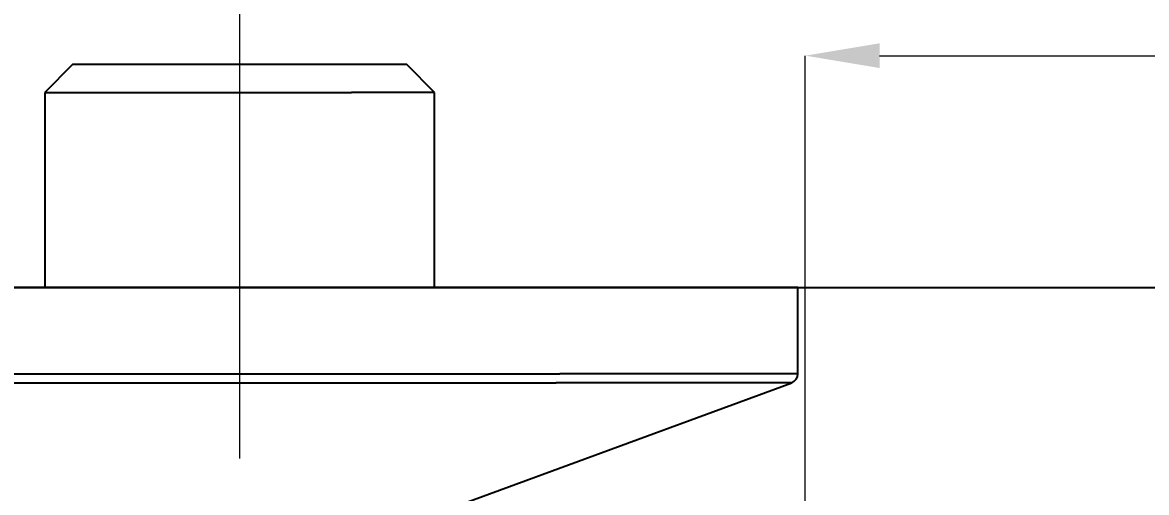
# Model space of a CAD drawing. Extents: x 900 to 2324, y -1513 to 827.
# Drawn here: x 1357.9 to 1418.3, y 717.8 to 743 of the extents above; entities that cross this region are included whole.
import ezdxf

# ---------------------------------------------------------------- set-up
doc = ezdxf.new("R2010")
doc.units = 0
doc.header["$LTSCALE"] = 4
doc.header["$MEASUREMENT"] = 0
doc.header["$PDMODE"] = 3
doc.header["$PDSIZE"] = -10
doc.linetypes.add('CENTER2', pattern=[28.575, 19.05, -3.175, 3.175, -3.175])
doc.layers.get('0').update_dxf_attribs({"linetype": 'CONTINUOUS'})
doc.layers.get('DEFPOINTS').update_dxf_attribs({"linetype": 'CONTINUOUS'})
doc.layers.add('1', color=7, linetype='CONTINUOUS')
doc.layers.add('Cneter', color=1, linetype='CENTER2', lineweight=13)
doc.styles.add('Daelim Dimension', font='')
doc.styles.get('Daelim Dimension').set_extended_font_data('나눔고딕')
doc.dimstyles.new('DEFAULT', dxfattribs={"dimscale": 2, "dimtxt": 2, "dimasz": 2, "dimexe": 0, "dimexo": 2, "dimgap": 1, "dimtad": 1, "dimdec": 1, "dimzin": 9, "dimdsep": 46, "dimtxsty": 'Daelim Dimension', "dimcen": 0.5, "dimclrd": 252, "dimclre": 252, "dimclrt": 3, "dimadec": 1, "dimazin": 0, "dimtfac": 1, "dimtdec": 1, "dimtix": 1, "dimtmove": 0, "dimatfit": 3, "dimfxl": 1, "dimtolj": 1, "dimtzin": 1, "dimlwd": 9, "dimlwe": 9, "dimarcsym": 0})

# ---------------------------------------------------------------- blocks, each defined once
blk = doc.blocks.new('*D3')
at = {"color": 5, "lineweight": 9, "ltscale": 0.5, "transparency": 16777216}
for p, q in [((1399.934, 698.289), (1399.934, 741.258)), ((1403.934, 741.258), (1505.934, 741.258)), ((1509.934, 698.289), (1509.934, 741.258))]:
    blk.add_line(p, q, dxfattribs=at)
at = {"color": 5, "ltscale": 0.5, "transparency": 16777216}
for points in [[(1403.934, 741.925), (1403.934, 740.592), (1399.934, 741.258)], [(1505.934, 741.925), (1505.934, 740.592), (1509.934, 741.258)]]:
    blk.add_solid(points, dxfattribs=at)
at = {"layer": 'DEFPOINTS', "color": 0, "ltscale": 0.5, "transparency": 16777216}
for p in [(1509.934, 741.258), (1399.934, 694.289), (1509.934, 694.289)]:
    blk.add_point(p, dxfattribs=at)
at = {"color": 7, "ltscale": 0.5, "transparency": 16777216, "insert": (1454.934, 748.666), "char_height": 10, "attachment_point": 5, "style": 'Daelim Dimension'}
blk.add_mtext('\\A1;110', dxfattribs=at)

msp = doc.modelspace()

# ---------------------------------------------------------------- linework, layer by layer
at = {"ltscale": 0.5}
for p, q in [((1378.513, 740.785), (1360.558, 740.785)), ((1304.649, 728.785), (2013.554, 728.785))]:
    msp.add_line(p, q, dxfattribs=at)
at = {"layer": '1', "color": 7, "linetype": 'Continuous', "lineweight": -3}
for p, q in [((1360.558, 740.785), (1359.058, 739.285)), ((1380.013, 739.285), (1378.513, 740.785)), ((1359.058, 739.285), (1375.545, 739.285)), ((1359.058, 739.285), (1359.058, 728.784)), ((1380.013, 739.285), (1375.545, 739.285)), ((1380.013, 728.784), (1380.013, 739.285)), ((1386.743, 728.785), (1339.535, 728.785)), ((1399.535, 728.785), (1386.743, 728.785)), ((1399.535, 724.133), (1399.535, 728.785)), ((1339.535, 724.133), (1386.743, 724.133)), ((1399.535, 724.133), (1386.743, 724.133)), ((1339.863, 723.664), (1386.555, 723.664)), ((1381.208, 717.032), (1399.208, 723.664)), ((1399.208, 723.664), (1386.555, 723.664))]:
    msp.add_line(p, q, dxfattribs=at)
msp.add_arc((1399.035, 724.133), 0.5, 290.22486, 0, dxfattribs=at)
at = {"layer": 'Cneter', "lineweight": 5, "ltscale": 0.5}
msp.add_line((1369.535, 757.687), (1369.535, 677.545), dxfattribs=at)

# ---------------------------------------------------------------- dimensions: what is measured, and where the dimension line sits
at = {"color": 5, "ltscale": 0.5}
dim = msp.add_linear_dim(base=(1509.934, 741.258), p1=(1399.934, 694.289), p2=(1509.934, 694.289), dimstyle='DEFAULT', override={"dimtxt": 5, "dimclrd": 5, "dimclre": 5, "dimclrt": 7}, dxfattribs=at)
dim.commit()
dim.dimension.update_dxf_attribs({"geometry": '*D3', "text_midpoint": (1454.934, 748.666)})

doc.saveas('drawing.dxf')
